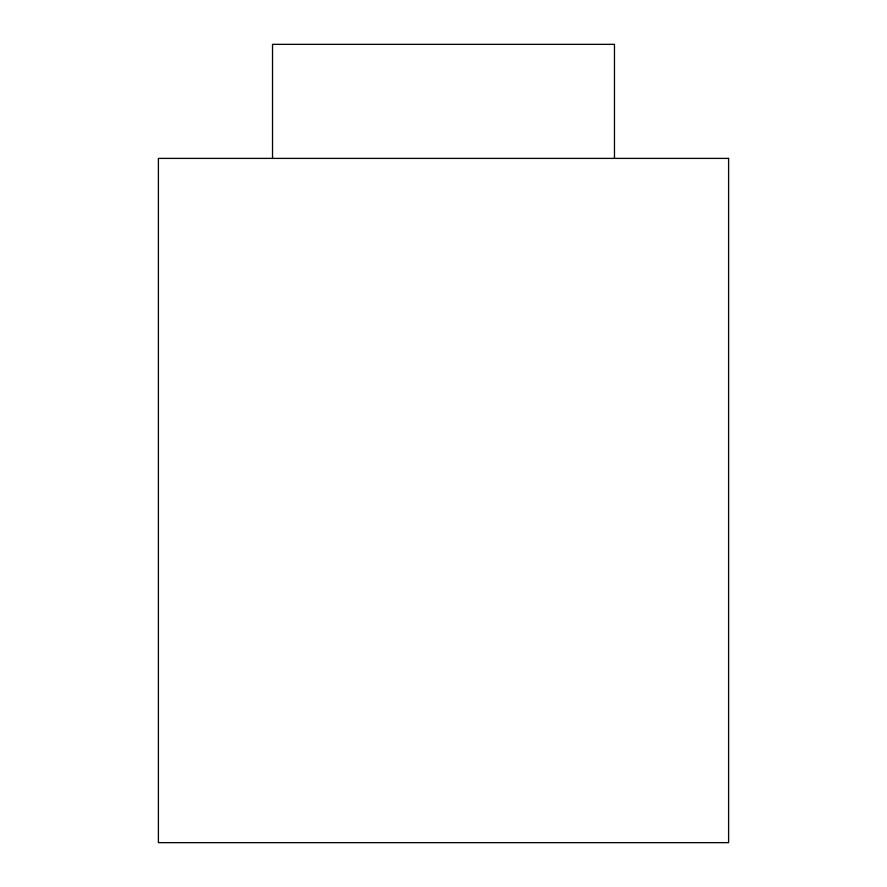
<?xml version="1.0" encoding="UTF-8"?>
<svg xmlns="http://www.w3.org/2000/svg" width="887" height="887" viewBox="0 0 887 887"><rect width="100%" height="100%" fill="white"/><g stroke="black" fill="none" stroke-linecap="round" stroke-linejoin="round"><path stroke-width="1.33" d="M614.469 158.396L614.469 44.35L272.531 44.35L272.531 158.396M728.604 158.396L158.396 158.396L158.396 842.65L728.604 842.65L728.604 158.396"/></g></svg>
